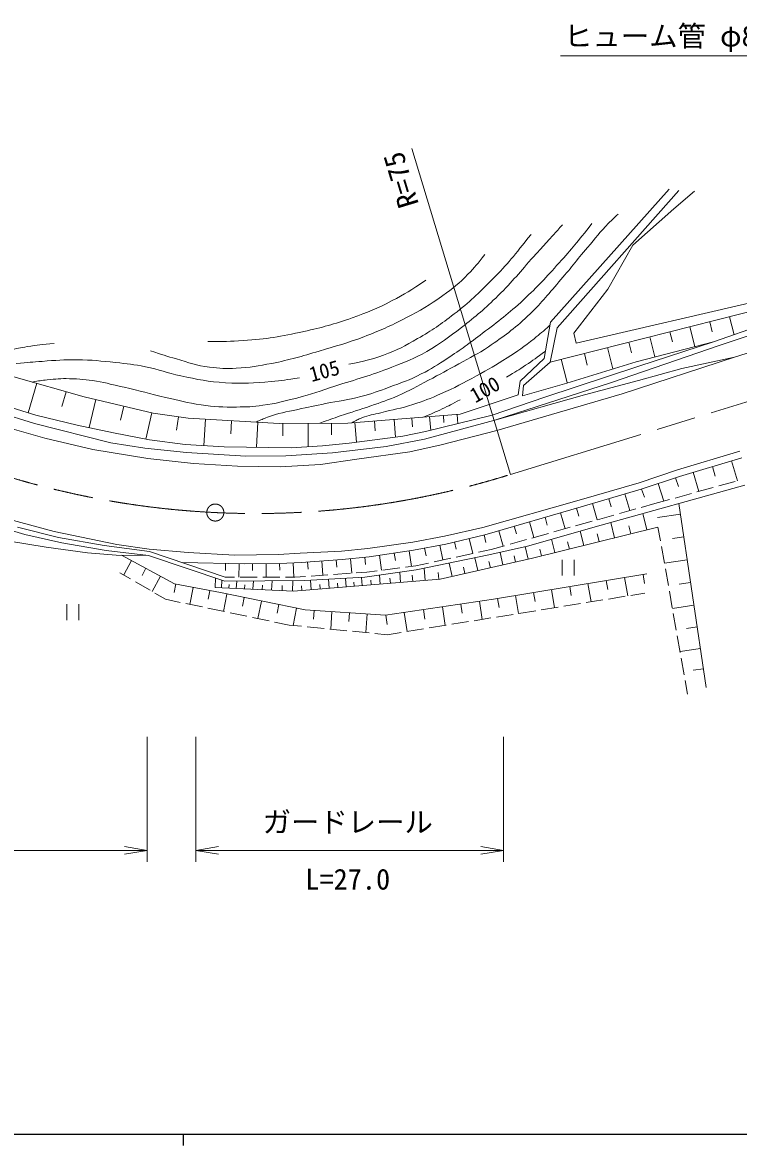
# Model space of a CAD drawing. Units: millimetres, scale not verified. Extents: x 40000 to 680000, y 20000 to 380000.
# Drawn here: x 153830 to 216945, y 204000 to 302946 of the extents above; entities that cross this region are included whole.
import ezdxf
from ezdxf.enums import TextEntityAlignment as Align

# ---------------------------------------------------------------- set-up
doc = ezdxf.new("R2010")
doc.units = ezdxf.units.MM
doc.header["$LTSCALE"] = 1000
doc.linetypes.add('CHAIN', pattern=[18.5, 12, -1.5, 3.5, -1.5])
for name, color, linetype, lineweight in [('M-BMK', 2, 'CHAIN', 13), ('M-STR-HTXT', 7, 'Continuous', 13), ('M-TTL-BAND', 7, 'Continuous', 25), ('M-WORK', 1, 'Continuous', 13)]:
    doc.layers.add(name, color=color, linetype=linetype, lineweight=lineweight)
doc.styles.add('ＭＳ ゴシック', font='')
doc.styles.get('ＭＳ ゴシック').set_extended_font_data('MS Gothic')

# ---------------------------------------------------------------- blocks, each defined once
blk = doc.blocks.new('open_arrow')
at = {"color": 0, "linetype": 'Continuous', "lineweight": -2}
blk.add_lwpolyline([(7.5, 1.25), (0, 0), (7.5, -1.25)], dxfattribs=at)

msp = doc.modelspace()

# ---------------------------------------------------------------- linework, layer by layer
at = {"layer": 'M-BMK'}
msp.add_line((196853, 263129), (287061, 290790), dxfattribs=at)
msp.add_circle((170828, 259770), 750, dxfattribs=at)
msp.add_arc((174390, 334686), 75000, 217.69929, 287.42829, dxfattribs=at)
at = {"layer": 'M-STR-HTXT'}
for p, q in [((196853, 263129), (188140, 291836)), ((164827, 240000), (164827, 229000)), ((169112, 240000), (169112, 229000)), ((196224, 240000), (196224, 229000)), ((120162, 230000), (164827, 230000)), ((169112, 230000), (196224, 230000))]:
    msp.add_line(p, q, dxfattribs=at)
msp.add_lwpolyline([(244500, 280000), (230000, 300000), (201250, 300000)], dxfattribs=at)
at = {"layer": 'M-TTL-BAND'}
for p, q in [((40000, 205000), (579000, 205000)), ((168000, 205000), (168000, 204000))]:
    msp.add_line(p, q, dxfattribs=at)
at = {"layer": 'M-WORK'}
for p, q in [((210837, 288248), (200367, 276540)), ((200953, 276033), (211690, 288155)), ((211243, 286526), (213055, 288071)), ((207632, 283311), (211243, 286526)), ((205431, 279458), (207632, 283311)), ((216583, 273462), (246267, 282707)), ((202434, 275582), (205431, 279458)), ((200341, 273023), (220820, 278197)), ((220137, 278739), (202634, 274703)), ((215233, 274475), (223891, 277406)), ((200367, 276540), (199821, 273334)), ((212659, 276135), (213101, 274384)), ((214410, 276578), (214631, 275702)), ((219336, 276406), (214750, 274807)), ((216162, 277020), (216567, 275414)), ((200341, 273023), (200953, 276033)), ((202634, 274703), (202434, 275582)), ((209128, 275243), (209574, 273478)), ((210893, 275689), (211116, 274807)), ((205401, 274302), (205872, 272438)), ((205749, 271225), (215233, 274475)), ((207265, 274772), (207500, 273841)), ((214750, 274807), (207907, 273050)), ((208170, 272676), (214750, 274807)), ((199821, 273334), (197690, 271345)), ((201310, 273268), (201827, 271222)), ((203356, 273785), (203614, 272762)), ((216583, 273462), (206673, 270238)), ((211947, 272449), (216583, 273462)), ((197996, 270972), (200341, 273023)), ((199885, 269932), (208170, 272676)), ((207907, 273050), (201806, 271158)), ((208138, 271410), (211947, 272449)), ((159265, 269968), (153085, 271726)), ((155085, 271157), (154345, 268557)), ((195465, 267895), (205749, 271225)), ((197690, 271345), (197512, 270137)), ((201806, 271158), (197890, 270039)), ((203369, 270132), (208138, 271410)), ((157685, 270418), (157315, 269118)), ((197512, 270137), (192397, 268432)), ((195465, 267895), (203369, 270132)), ((206673, 270238), (195643, 267001)), ((197890, 270039), (197996, 270972)), ((151478, 269426), (154995, 268360)), ((165339, 268530), (159265, 269968)), ((160297, 269724), (159712, 267252)), ((162769, 269138), (162476, 267902)), ((195222, 268334), (199885, 269932)), ((151162, 268774), (154892, 267602)), ((154995, 268360), (158645, 267481)), ((165241, 268553), (164694, 266242)), ((168430, 268077), (165339, 268530)), ((167589, 268200), (167417, 267025)), ((192397, 268432), (182496, 267650)), ((189361, 266895), (195222, 268334)), ((189720, 268220), (189815, 267006)), ((190934, 268316), (190982, 267709)), ((192148, 268412), (192212, 267595)), ((155802, 266322), (151406, 267561)), ((154892, 267602), (161632, 265924)), ((158645, 267481), (161868, 266788)), ((176448, 267624), (168430, 268077)), ((169952, 267991), (169821, 265674)), ((172268, 267860), (172203, 266702)), ((174584, 267729), (174460, 265524)), ((182496, 267650), (176448, 267624)), ((176790, 267625), (176794, 266521)), ((178998, 267635), (179007, 265570)), ((181063, 267644), (181068, 266611)), ((183127, 267700), (183264, 265966)), ((184861, 267837), (184930, 266970)), ((186596, 267974), (186719, 266412)), ((188158, 268097), (188219, 267316)), ((189258, 266243), (195465, 267895)), ((160038, 265323), (155802, 266322)), ((161868, 266788), (165038, 266176)), ((165038, 266176), (168182, 265776)), ((182621, 265883), (187363, 266495)), ((185875, 265577), (189258, 266243)), ((187363, 266495), (189361, 266895)), ((195643, 267001), (190728, 265722)), ((164873, 264524), (160038, 265323)), ((161632, 265924), (164616, 265444)), ((164616, 265444), (168292, 265045)), ((168182, 265776), (171619, 265563)), ((171619, 265563), (177506, 265483)), ((177506, 265483), (180277, 265643)), ((180277, 265643), (182621, 265883)), ((181159, 265018), (185875, 265577)), ((190728, 265722), (187971, 265123)), ((168909, 264084), (164873, 264524)), ((168292, 265045), (173514, 264725)), ((173514, 264725), (177057, 264751)), ((177057, 264751), (181159, 265018)), ((183295, 264484), (180098, 264004)), ((187971, 265123), (183295, 264484)), ((217049, 265165), (211574, 263527)), ((217225, 264592), (211755, 262955)), ((216317, 264320), (216841, 262569)), ((172786, 263844), (168909, 264084)), ((176542, 263804), (172786, 263844)), ((180098, 264004), (176542, 263804)), ((211574, 263527), (208177, 262394)), ((212954, 263313), (213457, 261632)), ((214635, 263817), (214887, 262976)), ((208177, 262394), (202902, 260849)), ((211755, 262955), (208357, 261822)), ((209853, 262320), (210368, 260776)), ((211397, 262835), (211655, 262063)), ((215203, 262116), (216648, 262516)), ((208357, 261822), (203068, 260273)), ((217500, 262177), (204832, 258661)), ((206935, 261405), (207365, 259938)), ((208402, 261837), (208644, 261111)), ((211348, 261047), (212793, 261448)), ((213275, 261581), (214721, 261982)), ((202902, 260849), (194404, 258452)), ((203068, 260273), (194588, 257808)), ((204069, 260566), (204489, 259133)), ((205502, 260986), (205712, 260269)), ((208367, 260218), (209561, 260552)), ((209561, 260552), (210866, 260914)), ((211678, 260561), (214096, 244352)), ((199888, 259348), (200088, 258660)), ((201263, 259748), (201671, 258345)), ((202667, 260156), (202871, 259454)), ((204515, 259140), (205959, 259545)), ((206441, 259679), (207885, 260083)), ((208874, 258253), (208518, 259684)), ((211816, 259631), (209809, 259331)), ((154042, 257831), (150418, 258897)), ((156616, 258108), (152593, 259174)), ((153402, 258471), (156999, 257565)), ((194404, 258452), (191021, 257679)), ((197164, 258557), (197360, 257882)), ((204832, 258661), (198332, 256809)), ((198512, 258948), (198912, 257573)), ((209844, 258494), (198787, 255744)), ((200663, 258063), (202107, 258467)), ((202589, 258601), (204033, 259006)), ((206011, 257541), (205675, 258895)), ((207443, 257897), (207265, 258612)), ((210060, 257277), (209844, 258494)), ((152513, 257279), (155923, 256719)), ((157292, 257086), (154042, 257831)), ((162157, 256962), (156616, 258108)), ((156999, 257565), (161021, 256872)), ((191021, 257679), (188223, 257146)), ((194588, 257808), (191147, 256992)), ((193202, 257479), (193514, 256165)), ((194517, 257791), (194673, 257134)), ((195815, 258165), (196207, 256816)), ((196810, 256985), (198255, 257389)), ((198737, 257524), (200181, 257928)), ((200767, 256237), (200473, 257419)), ((203303, 256867), (202988, 258135)), ((204657, 257204), (204489, 257881)), ((212116, 257623), (211112, 257474)), ((155923, 256719), (159572, 256213)), ((161208, 256420), (157292, 257086)), ((161021, 256872), (165016, 256350)), ((164951, 255983), (161208, 256420)), ((164993, 256534), (162157, 256962)), ((168429, 256240), (164993, 256534)), ((171706, 254077), (165016, 256350)), ((181936, 256374), (178313, 256187)), ((184281, 256613), (181936, 256374)), ((188223, 257146), (184281, 256613)), ((188290, 256440), (184392, 255875)), ((187925, 256387), (188122, 255028)), ((191147, 256992), (188290, 256440)), ((189276, 256630), (189406, 255956)), ((190623, 256891), (190874, 255592)), ((191915, 257174), (192068, 256531)), ((194017, 256274), (195135, 256516)), ((198332, 256809), (194948, 256037)), ((195135, 256516), (196329, 256850)), ((198400, 255657), (198149, 256767)), ((199585, 255942), (199437, 256534)), ((202035, 256552), (201878, 257186)), ((210409, 255308), (210147, 256785)), ((159572, 256213), (162077, 256027)), ((162077, 256027), (164951, 255983)), ((162557, 256019), (167245, 253496)), ((163438, 255545), (162752, 254272)), ((171664, 253719), (164951, 255983)), ((173363, 255256), (167922, 255363)), ((172532, 256027), (168429, 256240)), ((176395, 256081), (172532, 256027)), ((176507, 255291), (173363, 255256)), ((178313, 256187), (176395, 256081)), ((176495, 255291), (176502, 254691)), ((178393, 255378), (176507, 255291)), ((177694, 255346), (177752, 254078)), ((182008, 255630), (178393, 255378)), ((178960, 255417), (179004, 254785)), ((180226, 255506), (180313, 254250)), ((181481, 255594), (181525, 254966)), ((184392, 255875), (182008, 255630)), ((182735, 255705), (182866, 254427)), ((184013, 255836), (184079, 255197)), ((185287, 256005), (185478, 254686)), ((186606, 256196), (186701, 255536)), ((188501, 255077), (189619, 255320)), ((194948, 256037), (188528, 254731)), ((190108, 255426), (191574, 255744)), ((198787, 255744), (190661, 253906)), ((191703, 254141), (191436, 255322)), ((192062, 255850), (193528, 256168)), ((193966, 254653), (193710, 255785)), ((195072, 254904), (194947, 255457)), ((196178, 255154), (195928, 256260)), ((197289, 255405), (197164, 255961)), ((201404, 255613), (201404, 254213)), ((202454, 254213), (202454, 255613)), ((212415, 255616), (210408, 255316)), ((162421, 254464), (163349, 253924)), ((164712, 254860), (164369, 254223)), ((171733, 255251), (171740, 254657)), ((172921, 255264), (172897, 254077)), ((174108, 255264), (174115, 254670)), ((175296, 255277), (175309, 254078)), ((181258, 254316), (182754, 254419)), ((183253, 254454), (184186, 254518)), ((188528, 254731), (183999, 254065)), ((184186, 254518), (185104, 254637)), ((185600, 254701), (187087, 254894)), ((187157, 253617), (187083, 254519)), ((187583, 254958), (188501, 255077)), ((189312, 253795), (189224, 254873)), ((190519, 253894), (190469, 254497)), ((192834, 254397), (192706, 254963)), ((195351, 252137), (208858, 254375)), ((208535, 254321), (208670, 253506)), ((210758, 253339), (210496, 254816)), ((163781, 253673), (165078, 252918)), ((165985, 254174), (165254, 252815)), ((167355, 253474), (167204, 252717)), ((167245, 253496), (171294, 252723)), ((170829, 253158), (170837, 253998)), ((171372, 253133), (171403, 253807)), ((178724, 253772), (171664, 253719)), ((171706, 254077), (172519, 254077)), ((172026, 253102), (172041, 253430)), ((172680, 253072), (172711, 253727)), ((173019, 254077), (174519, 254077)), ((173414, 253038), (173431, 253405)), ((174147, 253005), (174181, 253738)), ((174968, 252967), (174987, 253377)), ((175019, 254078), (176519, 254078)), ((175790, 252929), (175827, 253750)), ((176710, 252886), (176731, 253347)), ((177019, 254078), (177832, 254078)), ((177630, 252844), (177672, 253764)), ((190661, 253906), (177714, 252840)), ((177832, 254078), (178764, 254143)), ((178460, 252902), (178426, 253316)), ((183999, 254065), (178724, 253772)), ((179290, 252970), (179222, 253800)), ((179263, 254177), (180759, 254281)), ((180078, 253035), (180045, 253429)), ((180866, 253100), (180801, 253887)), ((181614, 253161), (181583, 253535)), ((182362, 253223), (182300, 253971)), ((183072, 253281), (183043, 253636)), ((183782, 253340), (183724, 254050)), ((184568, 253404), (184536, 253797)), ((185354, 253469), (185290, 254255)), ((186255, 253543), (186218, 253994)), ((188235, 253706), (188190, 254245)), ((203674, 253516), (203941, 251901)), ((205289, 253784), (205423, 252976)), ((206904, 254051), (207175, 252421)), ((212715, 253608), (211711, 253458)), ((165510, 252666), (166437, 252126)), ((168868, 253173), (168571, 251681)), ((170360, 252876), (170212, 252130)), ((177714, 252840), (170829, 253158)), ((171294, 252723), (178754, 251205)), ((171852, 252579), (171549, 251059)), ((197300, 252460), (197563, 250874)), ((198886, 252723), (199018, 251930)), ((200472, 252986), (200738, 251385)), ((202073, 253251), (202206, 252450)), ((205483, 252149), (206963, 252387)), ((207457, 252466), (208696, 252666)), ((211107, 251369), (210846, 252846)), ((157737, 251694), (157737, 250294)), ((158787, 250294), (158787, 251694)), ((166437, 252126), (167732, 251856)), ((168221, 251754), (169690, 251447)), ((170179, 251345), (171647, 251039)), ((173371, 252276), (173220, 251516)), ((174891, 251974), (174583, 250426)), ((176439, 251665), (176285, 250892)), ((177987, 251357), (177680, 249816)), ((185840, 250725), (195351, 252137)), ((190840, 251467), (191083, 249831)), ((192476, 251710), (192598, 250892)), ((194113, 251953), (194350, 250357)), ((195708, 252196), (195840, 251400)), ((199559, 251195), (201040, 251434)), ((201533, 251513), (203014, 251751)), ((203508, 251831), (204989, 252069)), ((213015, 251600), (211117, 251317)), ((172137, 250936), (173605, 250630)), ((174095, 250528), (175563, 250221)), ((178754, 251205), (185840, 250725)), ((179541, 251151), (179488, 250367)), ((181109, 251045), (181004, 249493)), ((182661, 250940), (182608, 250164)), ((184213, 250835), (184102, 249192)), ((185856, 250727), (185977, 249913)), ((187485, 250969), (187734, 249292)), ((189163, 251218), (189287, 250380)), ((193635, 250242), (195116, 250480)), ((195610, 250560), (197091, 250798)), ((197584, 250877), (199065, 251116)), ((211457, 249400), (211195, 250877)), ((176052, 250119), (177347, 249849)), ((177347, 249849), (178428, 249744)), ((178926, 249695), (180418, 249550)), ((180916, 249502), (182409, 249356)), ((187711, 249288), (189192, 249527)), ((189686, 249606), (191167, 249844)), ((191660, 249924), (193141, 250162)), ((213298, 249703), (212349, 249561)), ((182907, 249308), (184400, 249163)), ((184897, 249115), (185978, 249009)), ((185978, 249009), (187218, 249209)), ((211806, 247431), (211544, 248908)), ((213581, 247805), (211787, 247537)), ((212155, 245462), (211893, 246939)), ((213849, 246011), (212952, 245877)), ((212458, 243753), (212242, 244969))]:
    msp.add_line(p, q, dxfattribs=at)
for points, knots in [([(180047, 267640), (180912, 267955), (181138, 268035), (181840, 268278), (182889, 268642), (183494, 268794), (184540, 269166), (185468, 269497), (186000, 269657), (186902, 270054), (187989, 270533), (188566, 270872), (189619, 271422), (190676, 271973), (191262, 272295), (192301, 272878), (193320, 273450), (193926, 273716), (194894, 274370), (196315, 275330), (197109, 275894), (198358, 277070), (199520, 278164), (200059, 278888), (201111, 280089), (202126, 281249), (202629, 281955), (203632, 283126), (204352, 283966), (204714, 284476), (205497, 285257), (205817, 285576), (205926, 285689), (206332, 286056)], [0, 0, 0, 0, 1, 1, 1, 2, 2, 2, 3, 3, 3, 4, 4, 4, 5, 5, 5, 6, 6, 6, 7, 7, 7, 8, 8, 8, 9, 9, 9, 10, 10, 10, 11, 11, 11, 11]), ([(154700, 271267), (155319, 271375), (155497, 271399), (156011, 271457), (156771, 271542), (157201, 271586), (157965, 271563), (158898, 271536), (159424, 271492), (160345, 271338), (161311, 271177), (161841, 271025), (162796, 270805), (164225, 270477), (165013, 270241), (166443, 269917), (167660, 269642), (168333, 269435), (169568, 269254), (170783, 269077), (171478, 269055), (172706, 269065), (173615, 269072), (174128, 269090), (175027, 269219), (176207, 269388), (176855, 269567), (178011, 269858), (179340, 270194), (180057, 270479), (181361, 270900), (183328, 271536), (184461, 271810), (186382, 272576), (187611, 273065), (188325, 273303), (189472, 273961), (190731, 274683), (191378, 275188), (192527, 276074), (193851, 277095), (194564, 277711), (195759, 278881), (197062, 280154), (197678, 280977), (198903, 282326), (199890, 283414), (200199, 283755), (201425, 285115)], [0, 0, 0, 0, 1, 1, 1, 2, 2, 2, 3, 3, 3, 4, 4, 4, 5, 5, 5, 6, 6, 6, 7, 7, 7, 8, 8, 8, 9, 9, 9, 10, 10, 10, 11, 11, 11, 12, 12, 12, 13, 13, 13, 14, 14, 14, 15, 15, 15, 16, 16, 16, 16]), ([(174434, 267738), (174886, 267959), (175035, 268012), (175429, 268166), (176429, 268555), (177046, 268601), (178089, 268852), (179042, 269081), (179585, 269169), (180546, 269365), (181759, 269614), (182459, 269663), (183654, 269987), (184641, 270255), (185183, 270445), (186140, 270804), (187265, 271225), (187915, 271426), (188982, 271976), (189908, 272454), (190401, 272774), (191273, 273344), (192522, 274159), (193193, 274661), (194381, 275564), (195830, 276664), (196652, 277276), (197987, 278512), (199282, 279713), (199949, 280449), (201130, 281762), (202309, 283073), (202684, 283543), (204025, 285226)], [0, 0, 0, 0, 1, 1, 1, 2, 2, 2, 3, 3, 3, 4, 4, 4, 5, 5, 5, 6, 6, 6, 7, 7, 7, 8, 8, 8, 9, 9, 9, 10, 10, 10, 11, 11, 11, 11]), ([(182588, 272841), (184019, 273119), (184495, 273216), (185660, 273640), (186885, 274086), (187529, 274452), (188662, 275096), (189978, 275846), (190678, 276338), (191876, 277263), (193276, 278344), (193988, 279045), (195233, 280300), (196677, 281757), (197128, 282350), (198661, 284279)], [0, 0, 0, 0, 1, 1, 1, 2, 2, 2, 3, 3, 3, 4, 4, 4, 5, 5, 5, 5]), ([(165122, 274014), (166204, 273654), (166501, 273560), (167396, 273304), (168523, 272980), (169145, 272721), (170308, 272576), (171225, 272461), (171748, 272443), (172671, 272487), (173908, 272545), (174597, 272679), (175814, 272913), (177468, 273231), (178372, 273523), (179988, 273996), (181533, 274449), (182407, 274686), (183913, 275257), (185397, 275821), (186215, 276181), (187625, 276909), (188944, 277590), (189664, 278022), (190875, 278881), (191803, 279538), (192301, 279949), (193095, 280763), (193720, 281404), (193936, 281661), (194587, 282504)], [0, 0, 0, 0, 1, 1, 1, 2, 2, 2, 3, 3, 3, 4, 4, 4, 5, 5, 5, 6, 6, 6, 7, 7, 7, 8, 8, 8, 9, 9, 9, 10, 10, 10, 10]), ([(170173, 274842), (171636, 274822), (172075, 274844), (173290, 274922), (175390, 275057), (176563, 275267), (178618, 275721), (180307, 276095), (181246, 276354), (182881, 276920), (184282, 277405), (185056, 277727), (186371, 278412), (187592, 279049), (188018, 279329), (189381, 280250)], [0, 0, 0, 0, 1, 1, 1, 2, 2, 2, 3, 3, 3, 4, 4, 4, 5, 5, 5, 5]), ([(182873, 267680), (183263, 267904), (183398, 267965), (183751, 268114), (184375, 268377), (184769, 268392), (185424, 268564), (186521, 268851), (187160, 268927), (188236, 269284), (189209, 269606), (189752, 269799), (190687, 270216), (191954, 270781), (192641, 271150), (193858, 271815), (194926, 272398), (195522, 272733), (196548, 273387), (197509, 273998), (198032, 274369), (198919, 275083), (199481, 275534), (199672, 275693), (200323, 276279)], [0, 0, 0, 0, 1, 1, 1, 2, 2, 2, 3, 3, 3, 4, 4, 4, 5, 5, 5, 6, 6, 6, 7, 7, 7, 8, 8, 8, 8]), ([(152610, 274054), (153384, 274234), (153607, 274278), (154253, 274387), (155175, 274543), (155501, 274559), (156633, 274654)], [0, 0, 0, 0, 1, 1, 1, 2, 2, 2, 2]), ([(153267, 272896), (154377, 273002), (154672, 273027), (155574, 273090), (156779, 273173), (157456, 273249), (158664, 273232), (159986, 273212), (160724, 273120), (162039, 272983), (163070, 272875), (163650, 272812), (164667, 272610), (165897, 272366), (166548, 272065), (167775, 271811), (169308, 271493), (170174, 271296), (171736, 271207), (173302, 271118), (174189, 271158), (175750, 271314), (176725, 271410), (177070, 271451), (178236, 271651)], [0, 0, 0, 0, 1, 1, 1, 2, 2, 2, 3, 3, 3, 4, 4, 4, 5, 5, 5, 6, 6, 6, 7, 7, 7, 8, 8, 8, 8]), ([(196501, 271702), (197313, 272181), (197537, 272315), (198179, 272741), (198882, 273207), (199110, 273380), (199934, 273998)], [0, 0, 0, 0, 1, 1, 1, 2, 2, 2, 2]), ([(189182, 268178), (189976, 268513), (190192, 268603), (190826, 268905), (191448, 269201), (191652, 269308), (192398, 269704)], [0, 0, 0, 0, 1, 1, 1, 2, 2, 2, 2])]:
    msp.add_open_spline(points, degree=3, knots=knots, dxfattribs=at)

# ---------------------------------------------------------------- block references
at = {"layer": 'M-STR-HTXT', "xscale": 267, "yscale": 267, "rotation": 180}
for p in [(164827, 230000), (196224, 230000)]:
    msp.add_blockref('open_arrow', p, dxfattribs=at)
at = {"layer": 'M-STR-HTXT', "xscale": 267, "yscale": 267}
msp.add_blockref('open_arrow', (169112, 230000), dxfattribs=at)

# ---------------------------------------------------------------- texts
at = {"layer": 'M-STR-HTXT', "style": 'ＭＳ ゴシック'}
for s, p in [('ヒューム管 φ800 L=12.2', (215625, 301750)), ('ガードレール', (182500, 232500))]:
    msp.add_text(s, height=1833, dxfattribs=at).set_placement(p, align=Align.MIDDLE_CENTER)
msp.add_text('R=75', height=1833, rotation=106.885, dxfattribs=at).set_placement((187176, 289071), align=Align.MIDDLE_CENTER)
msp.add_text('L=27.0', height=1833, dxfattribs=at).set_placement((182500, 226000), align=Align.BOTTOM_CENTER)
at = {"layer": 'M-WORK', "style": 'ＭＳ ゴシック'}
for s, rotation, p in [('105', 15.291, (180438, 272253)), ('100', 29.573, (194585, 270615))]:
    msp.add_text(s, height=1320, rotation=rotation, dxfattribs=at).set_placement(p, align=Align.MIDDLE_CENTER)

doc.saveas('drawing.dxf')
